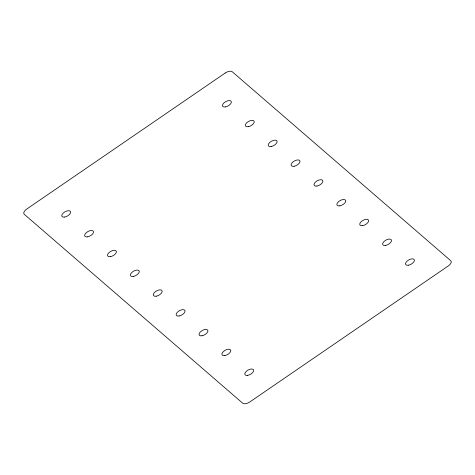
<?xml version="1.0" encoding="UTF-8"?>
<svg xmlns="http://www.w3.org/2000/svg" width="475" height="475" viewBox="0 0 475 475"><rect width="100%" height="100%" fill="white"/><g stroke="black" fill="none" stroke-linecap="round" stroke-linejoin="round"><path stroke-width="0.71" d="M225.227 73.013L26.701 209.077A5.801 2.892 -29.3 0 0 24.261 214.296L242.761 403.251A5.801 2.892 -29.3 0 0 249.773 401.987L448.299 265.923A5.801 2.892 -29.3 0 0 450.739 260.704L232.239 71.749A5.801 2.892 -29.3 0 0 225.227 73.013M225.447 106.917A4.928 2.458 -29.3 0 0 231.295 101.555A4.928 2.458 -29.3 0 0 223.992 102.867A4.928 2.458 -29.3 0 0 225.447 106.917M271.201 146.484A4.928 2.458 -29.3 0 0 277.056 141.123A4.928 2.458 -29.3 0 0 269.752 142.441A4.928 2.458 -29.3 0 0 271.201 146.484M316.962 186.058A4.928 2.458 -29.3 0 0 322.81 180.696A4.928 2.458 -29.3 0 0 315.513 182.008A4.928 2.458 -29.3 0 0 316.962 186.058M362.722 225.631A4.928 2.458 -29.3 0 0 368.57 220.269A4.928 2.458 -29.3 0 0 361.267 221.582A4.928 2.458 -29.3 0 0 362.722 225.631M408.482 265.198A4.928 2.458 -29.3 0 0 414.331 259.843A4.928 2.458 -29.3 0 0 407.027 261.155A4.928 2.458 -29.3 0 0 408.482 265.198M247.766 375.345A4.928 2.458 -29.3 0 0 253.614 369.989A4.928 2.458 -29.3 0 0 246.317 371.302A4.928 2.458 -29.3 0 0 247.766 375.345M202.006 335.777A4.928 2.458 -29.3 0 0 207.86 330.416A4.928 2.458 -29.3 0 0 200.557 331.728A4.928 2.458 -29.3 0 0 202.006 335.777M156.251 296.204A4.928 2.458 -29.3 0 0 162.1 290.842A4.928 2.458 -29.3 0 0 154.797 292.155A4.928 2.458 -29.3 0 0 156.251 296.204M64.731 217.063A4.928 2.458 -29.3 0 0 70.585 211.702A4.928 2.458 -29.3 0 0 63.282 213.014A4.928 2.458 -29.3 0 0 64.731 217.063M110.491 256.631A4.928 2.458 -29.3 0 0 116.339 251.269A4.928 2.458 -29.3 0 0 109.036 252.587A4.928 2.458 -29.3 0 0 110.491 256.631M87.614 236.847A4.928 2.458 -29.3 0 0 93.462 231.485A4.928 2.458 -29.3 0 0 86.159 232.797A4.928 2.458 -29.3 0 0 87.614 236.847M248.324 126.7A4.928 2.458 -29.3 0 0 254.172 121.339A4.928 2.458 -29.3 0 0 246.869 122.651A4.928 2.458 -29.3 0 0 248.324 126.7M224.889 355.561A4.928 2.458 -29.3 0 0 230.737 350.2A4.928 2.458 -29.3 0 0 223.434 351.512A4.928 2.458 -29.3 0 0 224.889 355.561M385.599 245.415A4.928 2.458 -29.3 0 0 391.453 240.053A4.928 2.458 -29.3 0 0 384.15 241.365A4.928 2.458 -29.3 0 0 385.599 245.415M294.084 166.274A4.928 2.458 -29.3 0 0 299.933 160.912A4.928 2.458 -29.3 0 0 292.63 162.224A4.928 2.458 -29.3 0 0 294.084 166.274M133.368 276.42A4.928 2.458 -29.3 0 0 139.222 271.059A4.928 2.458 -29.3 0 0 131.919 272.371A4.928 2.458 -29.3 0 0 133.368 276.42M179.128 315.988A4.928 2.458 -29.3 0 0 184.977 310.626A4.928 2.458 -29.3 0 0 177.674 311.944A4.928 2.458 -29.3 0 0 179.128 315.988M339.845 205.841A4.928 2.458 -29.3 0 0 345.693 200.486A4.928 2.458 -29.3 0 0 338.39 201.798A4.928 2.458 -29.3 0 0 339.845 205.841"/></g></svg>
